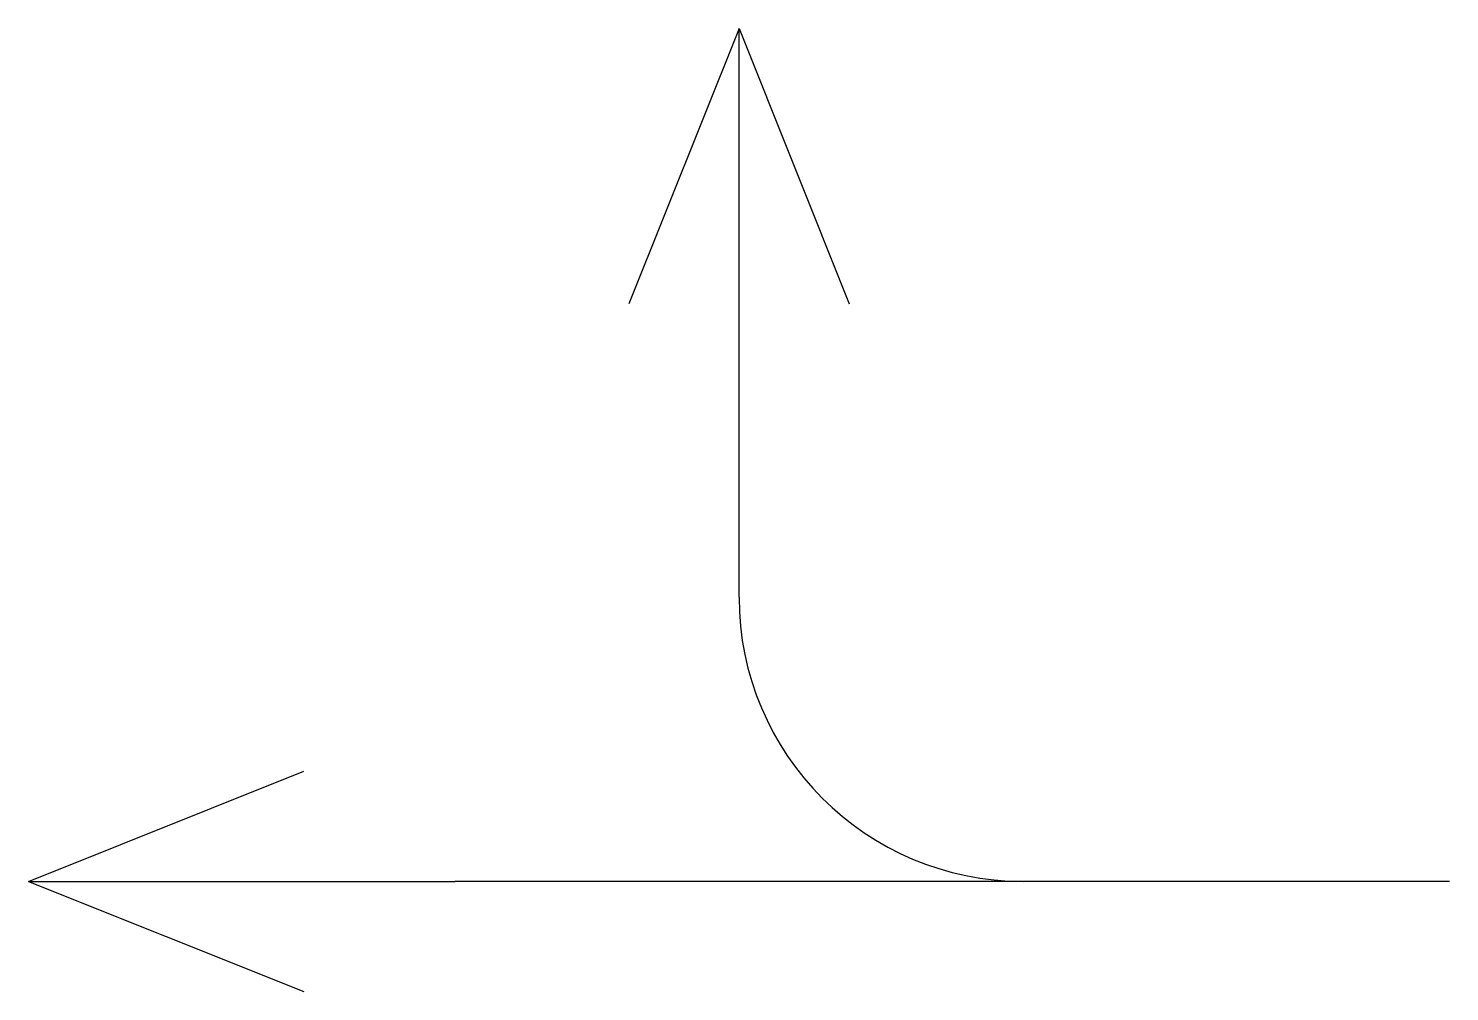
# Model space of a CAD drawing. Header units: millimetres. Extents: x -125 to 125, y -19 to 150.
import ezdxf

# ---------------------------------------------------------------- set-up
doc = ezdxf.new("R2010")
doc.units = ezdxf.units.MM

msp = doc.modelspace()

# ---------------------------------------------------------------- linework, layer by layer
at = {"color": 0, "linetype": 'ByBlock', "lineweight": -2}
for p, q in [((0, 150), (-19.38, 101.56)), ((0, 50), (0, 150)), ((0, 150), (19.38, 101.56)), ((-125, 0), (-76.56, 19.38)), ((-125, 0), (-50, 0)), ((-125, 0), (-76.56, -19.38)), ((125, 0), (-50, 0))]:
    msp.add_line(p, q, dxfattribs=at)
msp.add_arc((50, 50), 50, 180, 270, dxfattribs=at)

doc.saveas('drawing.dxf')
